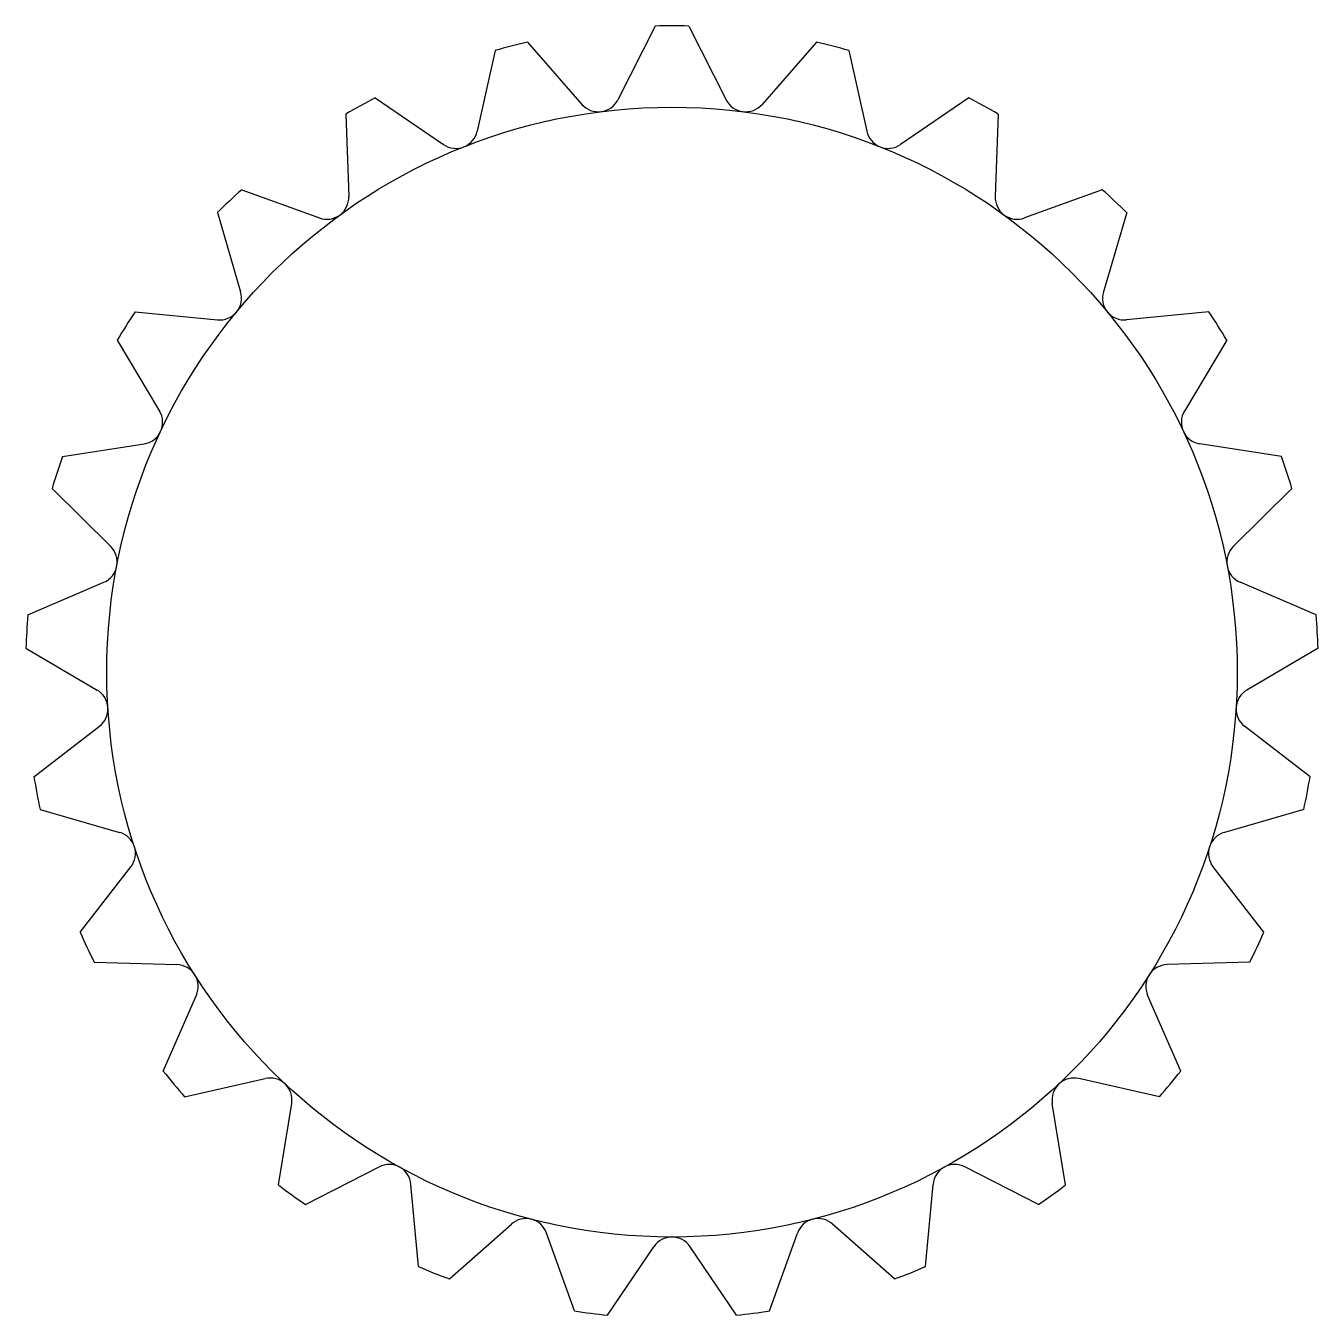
# Model space of a CAD drawing. Header units: inches. Extents: x 25.62 to 31.52, y 9.19 to 15.08.
import ezdxf

# ---------------------------------------------------------------- set-up
doc = ezdxf.new("R2010")
doc.units = ezdxf.units.IN
doc.header["$MEASUREMENT"] = 0

msp = doc.modelspace()

# ---------------------------------------------------------------- linework, layer by layer
at = {"color": 7, "linetype": 'Continuous'}
for p, q in [((28.4958, 15.0741), (28.3257, 14.7375)), ((28.6485, 15.0741), (28.8186, 14.7375)), ((27.9127, 15.0004), (28.1612, 14.7167)), ((29.2316, 15.0004), (28.9831, 14.7167)), ((27.7648, 14.9624), (27.6837, 14.5941)), ((29.3795, 14.9624), (29.4606, 14.5941)), ((27.2183, 14.7461), (27.5296, 14.5331)), ((29.9259, 14.7461), (29.6147, 14.5331)), ((27.0845, 14.6725), (27.0976, 14.2956)), ((30.0597, 14.6725), (30.0467, 14.2956)), ((26.6091, 14.327), (26.9635, 14.1982)), ((30.5352, 14.327), (30.1808, 14.1982)), ((26.4978, 14.2225), (26.6041, 13.8607)), ((30.6465, 14.2225), (30.5402, 13.8607)), ((26.1231, 13.7697), (26.4984, 13.733)), ((31.0212, 13.7697), (30.6459, 13.733)), ((26.0413, 13.6407), (26.2343, 13.3168)), ((31.103, 13.6407), (30.91, 13.3168)), ((25.7911, 13.1089), (26.1637, 13.1668)), ((31.3532, 13.1089), (30.9806, 13.1668)), ((25.7439, 12.9637), (26.0114, 12.6979)), ((31.4004, 12.9637), (31.1329, 12.6979)), ((25.6337, 12.3864), (25.9803, 12.5351)), ((31.5105, 12.3864), (31.164, 12.5351)), ((25.6242, 12.234), (25.9493, 12.0431)), ((31.5201, 12.234), (31.195, 12.0431)), ((25.6611, 11.6474), (25.9597, 11.8776)), ((31.4832, 11.6474), (31.1845, 11.8776)), ((25.6897, 11.4975), (26.0521, 11.3934)), ((31.4546, 11.4975), (31.0922, 11.3934)), ((25.8713, 10.9385), (26.1033, 11.2357)), ((31.273, 10.9385), (31.0409, 11.2357)), ((25.9363, 10.8003), (26.3132, 10.7897)), ((31.208, 10.8003), (30.831, 10.7897)), ((26.2512, 10.3041), (26.4021, 10.6497)), ((30.8931, 10.3041), (30.7422, 10.6497)), ((26.3486, 10.1864), (26.7163, 10.2699)), ((30.7957, 10.1864), (30.428, 10.2699)), ((26.777, 9.7841), (26.8371, 10.1564)), ((30.3673, 9.7841), (30.3071, 10.1564)), ((26.9005, 9.6944), (27.236, 9.8666)), ((30.2438, 9.6944), (29.9083, 9.8666)), ((27.4156, 9.4112), (27.3812, 9.7868)), ((29.7287, 9.4112), (29.763, 9.7868)), ((27.5575, 9.355), (27.8396, 9.6053)), ((28.1268, 9.2088), (28.0002, 9.564)), ((29.0175, 9.2088), (29.1441, 9.564)), ((29.5868, 9.355), (29.3047, 9.6053)), ((28.2783, 9.1897), (28.4893, 9.5023)), ((28.866, 9.1897), (28.655, 9.5023))]:
    msp.add_line(p, q, dxfattribs=at)
msp.add_circle((28.5721, 12.125), 2.5787)
for centre, radius, start, end in [((28.5721, 12.125), 2.95, 88.51712, 91.48288), ((28.5721, 12.125), 2.95, 102.91712, 105.88288), ((28.5721, 12.125), 2.95, 74.11712, 77.08288), ((28.5721, 12.125), 2.95, 117.31712, 120.28288), ((28.5721, 12.125), 2.95, 59.71712, 62.68288), ((28.2364, 14.7826), 0.1, 221.22161, 333.17839), ((28.9079, 14.7826), 0.1, 206.82161, 318.77839), ((27.586, 14.6157), 0.1, 235.62161, 347.57839), ((29.5582, 14.6157), 0.1, 192.42161, 304.37839), ((28.5721, 12.125), 2.95, 131.71712, 134.68288), ((26.9976, 14.2922), 0.1, 250.02161, 1.97839), ((30.1467, 14.2922), 0.1, 178.02161, 289.97839), ((28.5721, 12.125), 2.95, 45.31712, 48.28288), ((26.5081, 13.8325), 0.1, 264.42161, 16.37839), ((30.6361, 13.8325), 0.1, 163.62161, 275.57839), ((28.5721, 12.125), 2.95, 146.11712, 149.08288), ((28.5721, 12.125), 2.95, 30.91712, 33.88288), ((26.1484, 13.2656), 0.1, 278.82161, 30.77839), ((30.9959, 13.2656), 0.1, 149.22161, 261.17839), ((28.5721, 12.125), 2.95, 160.51712, 163.48288), ((28.5721, 12.125), 2.95, 16.51712, 19.48288), ((25.9409, 12.627), 0.1, 293.22161, 45.17839), ((31.2034, 12.627), 0.1, 134.82161, 246.77839), ((28.5721, 12.125), 2.95, 174.91712, 177.88288), ((28.5721, 12.125), 2.95, 2.11712, 5.08288), ((25.8987, 11.9568), 0.1, 307.62161, 59.57839), ((31.2456, 11.9568), 0.1, 120.42161, 232.37839), ((28.5721, 12.125), 2.95, 189.31712, 192.28288), ((28.5721, 12.125), 2.95, 347.71712, 350.68288), ((26.0245, 11.2973), 0.1, 322.02161, 73.97839), ((31.1198, 11.2973), 0.1, 106.02161, 217.97839), ((28.5721, 12.125), 2.95, 203.71712, 206.68288), ((28.5721, 12.125), 2.95, 333.31712, 336.28288), ((26.3104, 10.6897), 0.1, 336.42161, 88.37839), ((30.8339, 10.6897), 0.1, 91.62161, 203.57839), ((28.5721, 12.125), 2.95, 218.11712, 221.08288), ((26.7384, 10.1723), 0.1, 350.82161, 102.77839), ((30.4059, 10.1723), 0.1, 77.22161, 189.17839), ((28.5721, 12.125), 2.95, 318.91712, 321.88288), ((27.2817, 9.7777), 0.1, 5.22161, 117.17839), ((29.8626, 9.7777), 0.1, 62.82161, 174.77839), ((28.5721, 12.125), 2.95, 232.51712, 235.48288), ((28.5721, 12.125), 2.95, 304.51712, 307.48288), ((27.906, 9.5305), 0.1, 19.62161, 131.57839), ((29.2383, 9.5305), 0.1, 48.42161, 160.37839), ((28.5721, 9.4463), 0.1, 34.02161, 145.97839), ((28.5721, 12.125), 2.95, 246.91712, 249.88288), ((28.5721, 12.125), 2.95, 290.11712, 293.08288), ((28.5721, 12.125), 2.95, 261.31712, 264.28288), ((28.5721, 12.125), 2.95, 275.71712, 278.68288)]:
    msp.add_arc(centre, radius, start, end, dxfattribs=at)

doc.saveas('drawing.dxf')
